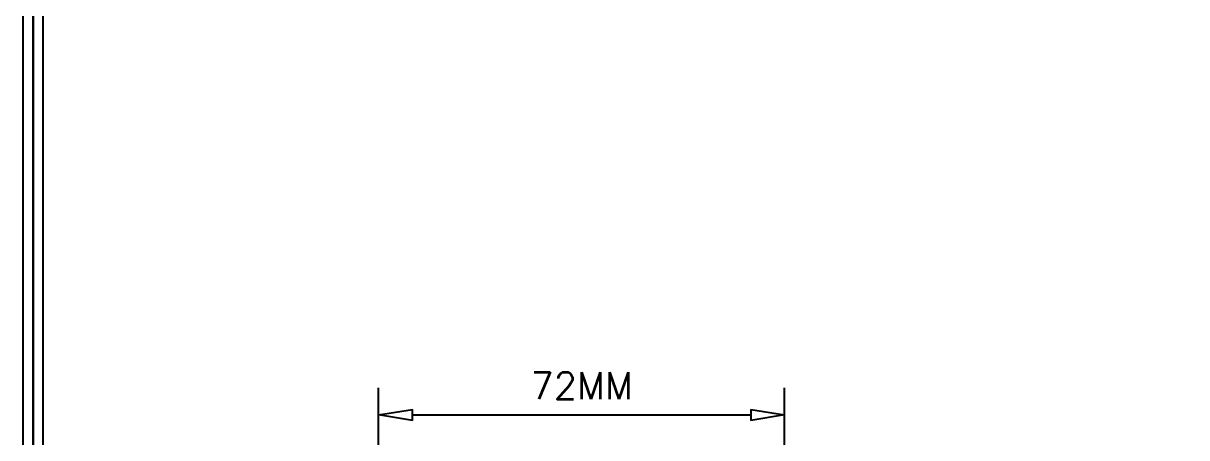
# Model space of a CAD drawing. Header units: centimetres. Extents: x -10126 to 3518, y -12053 to -9298.
# Drawn here: x -478 to 141, y -10169 to -9948 of the extents above; entities that cross this region are included whole.
import ezdxf

# ---------------------------------------------------------------- set-up
doc = ezdxf.new("R2010")
doc.units = ezdxf.units.CM
doc.header["$LTSCALE"] = 100
doc.header["$MEASUREMENT"] = 0
doc.header["$PDMODE"] = 1
doc.layers.add('DEFPOINT', color=7, linetype='Continuous', plot=False)
for name, color, linetype in [('HANDRAIL', 161, 'Continuous'), ('SCHEDULE LINES-01', 2, 'Continuous'), ('SCHEDULE LINES-02', 8, 'Continuous'), ('TEXT', 3, 'Continuous'), ('WINDOW', 1, 'Continuous')]:
    doc.layers.add(name, color=color, linetype=linetype)
doc.layers.get('0').freeze()
doc.styles.add('ALUM18', font='romans.shx', dxfattribs={"width": 0.8, "height": 18})
doc.styles.add('ROMANS', font='romans')
doc.dimstyles.new('ALUM18', dxfattribs={"dimtxt": 18, "dimasz": 25, "dimexe": 12, "dimexo": 12, "dimgap": 7, "dimtad": 1, "dimlfac": 0.2, "dimdsep": 46, "dimtxsty": 'ALUM18', "dimblk1": 'CLOSEDBLANK', "dimblk2": 'CLOSEDBLANK', "dimsah": 1, "dimcen": 2.5, "dimclrd": 1, "dimclre": 1, "dimclrt": 3, "dimadec": 0, "dimazin": 0, "dimtfac": 1, "dimtofl": 0, "dimtmove": 1, "dimatfit": 3, "dimldrblk": 'CLOSEDBLANK', "dimfxl": 1, "dimtolj": 1, "dimtzin": 0, "dimarcsym": 0})

# ---------------------------------------------------------------- blocks, each defined once
blk = doc.blocks.new('1W1W1W')
at = {"layer": 'SCHEDULE LINES-01'}
for points in [[(-40875.42689232663, 982.1081651736822, -3.118525775744346e-18), (-40875.4268923268, 3737.257903665639, 0), (-36879.50412381437, 3737.257903665635, -1.455729028997407e-06), (-36879.50412381421, 982.1081651736786, -1.455729029000554e-06)], [(-40875.42689232663, 982.1081651736822, -3.118525775744346e-18), (-40875.4268923268, 3737.257903665639, 0), (-36879.50412381437, 3737.257903665635, -1.455729028997407e-06), (-36879.50412381421, 982.1081651736786, -1.455729029000554e-06)], [(-40875.42689232663, 982.1081651736822, -3.118525775744346e-18), (-40875.4268923268, 3737.257903665639, 0), (-36879.50412381437, 3737.257903665635, -1.455729028997407e-06), (-36879.50412381421, 982.1081651736786, -1.455729029000554e-06)], [(-40864.77380957247, 992.7612479278341, -2.911458058000292e-07), (-40864.77380957262, 3534.849331336598, -2.911458057970839e-07), (-36890.15720656851, 3534.849331336594, -1.164583223200712e-06), (-36890.15720656836, 992.7612479278305, -1.164583223203662e-06)], [(-40864.77380957247, 992.7612479278341, -2.911458058000292e-07), (-40864.77380957262, 3534.849331336598, -2.911458057970839e-07), (-36890.15720656851, 3534.849331336594, -1.164583223200712e-06), (-36890.15720656836, 992.7612479278305, -1.164583223203662e-06)], [(-40864.77380957247, 992.7612479278341, -2.911458058000292e-07), (-40864.77380957262, 3534.849331336598, -2.911458057970839e-07), (-36890.15720656851, 3534.849331336594, -1.164583223200712e-06), (-36890.15720656836, 992.7612479278305, -1.164583223203662e-06)]]:
    blk.add_polyline3d(points, close=True, dxfattribs=at)
at = {"layer": 'SCHEDULE LINES-02', "elevation": -7.76830877557225e-07}
blk.add_lwpolyline([(-40870.10035094972, 3731.931362288557), (-36884.83066519144, 3731.931362288553), (-36884.83066519142, 3540.175872713673), (-36884.83066519127, 987.4347065507536), (-40870.10035094954, 987.4347065507573), (-40870.10035094972, 3540.175872713673), (-40870.10035094972, 3731.931362288557), (-36884.83066519144, 3731.931362288553), (-36884.83066519142, 3540.175872713673), (-36884.83066519127, 987.4347065507536), (-40870.10035094954, 987.4347065507573), (-40870.1003509497, 3540.175872713677), (-40870.10035094954, 987.4347065507573), (-36884.83066519127, 987.4347065507536), (-36884.83066519142, 3540.175872713673), (-36884.83066519144, 3731.931362288553)], close=True, dxfattribs=at)
blk = doc.blocks.new('_CLOSEDBLANK')
at = {"color": 0, "linetype": 'ByBlock'}
for p, q in [((-1, 0.1666666666666667), (0, 0)), ((-1, 0.1666666666666667), (-1, -0.1666666666666667)), ((0, 0), (-1, -0.1666666666666667))]:
    blk.add_line(p, q, dxfattribs=at)
blk = doc.blocks.new('*D36')
at = {"color": 1, "lineweight": -2, "transparency": 16777216}
for p, q in [((95.78405437219772, 1001.158159111214), (95.78405437219772, 1033.466972371238)), ((275.7840543721977, 1001.158159111214), (275.7840543721977, 1033.466972371238)), ((110.7840543721977, 1021.466972371238), (260.7840543721977, 1021.466972371238))]:
    blk.add_line(p, q, dxfattribs=at)
at = {"layer": 'DEFPOINT', "color": 0, "transparency": 16777216}
for p in [(275.7840543721977, 1021.466972371238), (95.78405437219772, 989.1581591112135), (275.7840543721977, 989.1581591112135)]:
    blk.add_point(p, dxfattribs=at)
at = {"color": 1, "lineweight": -2, "transparency": 16777216, "xscale": 15, "yscale": 15, "zscale": 15, "rotation": 180}
blk.add_blockref('_CLOSEDBLANK', (95.78405437219772, 1021.466972371238), dxfattribs=at)
at = {"color": 1, "lineweight": -2, "transparency": 16777216, "xscale": 15, "yscale": 15, "zscale": 15}
blk.add_blockref('_CLOSEDBLANK', (275.7840543721977, 1021.466972371238), dxfattribs=at)
at = {"color": 3, "transparency": 16777216, "insert": (185.7840543721977, 1034.466972371238), "char_height": 12, "width": 21.986809852162, "attachment_point": 5, "style": 'ROMANS'}
blk.add_mtext('\\A1;72MM', dxfattribs=at)
blk = doc.blocks.new('A$C53B12845')
dim = blk.add_linear_dim(base=(275.7840543721977, 1021.466972371238), p1=(95.78405437219772, 989.1581591112135), p2=(275.7840543721977, 989.1581591112135), text='72MM', dimstyle='ALUM18', override={"dimtxt": 12, "dimasz": 15, "dimlfac": 0.4, "dimtxsty": 'ROMANS'})
dim.commit()
dim.dimension.update_dxf_attribs({"geometry": '*D36', "text_midpoint": (185.7840543721977, 1034.466972371238)})
blk = doc.blocks.new('A$C036B1D05')
at = {"layer": 'WINDOW', "xscale": 1.200000000000728, "yscale": 1.200000000000728, "zscale": 1.200000000000728}
blk.add_blockref('A$C53B12845', (15.41075253840245, -1447.065942350449, 2.911458058197604e-07), dxfattribs=at)

msp = doc.modelspace()

# ---------------------------------------------------------------- block references
at = {"layer": 'HANDRAIL'}
msp.add_blockref('1W1W1W', (40397.11944478675, -13034.79530801229), dxfattribs=at)
at = {"layer": 'TEXT'}
msp.add_blockref('A$C036B1D05', (-419.6008844464995, -9935.19878843075, -1.019010320292863e-06), dxfattribs=at)

doc.saveas('drawing.dxf')
